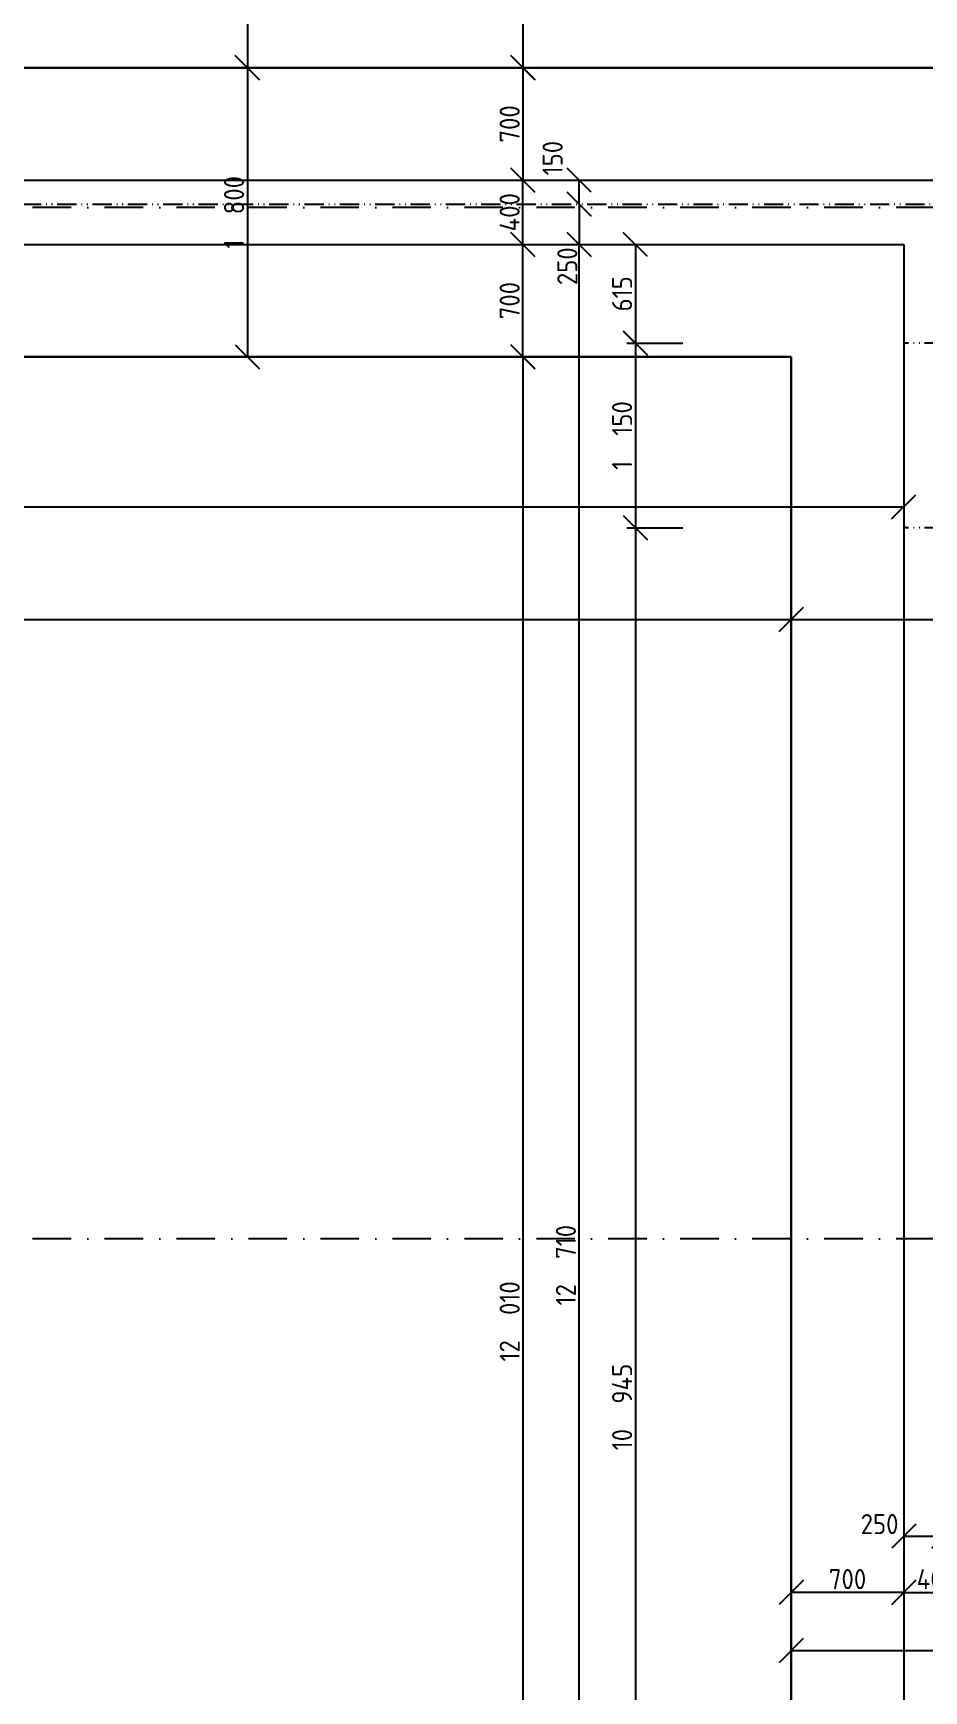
# Model space of a CAD drawing. Extents: x 4511820 to 5180432, y -1526536 to -944957.
# Drawn here: x 5137183 to 5142727, y -1462703 to -1452383 of the extents above; entities that cross this region are included whole.
import ezdxf

# ---------------------------------------------------------------- set-up
doc = ezdxf.new("R2010")
doc.units = 0
doc.header["$MEASUREMENT"] = 0
doc.linetypes.add('ACAD_ISO12W100', pattern=[22, 12, -3, 0.5, -3, 0.5, -3])
doc.linetypes.add('BODKOCIARKOVANA_3', pattern=[5.6, 3, -1.3, 0, -1.3])
doc.layers.get('0').update_dxf_attribs({"linetype": 'CONTINUOUS'})
doc.layers.get('Defpoints').update_dxf_attribs({"color": 61, "linetype": 'CONTINUOUS'})
for name, color, linetype in [('KÓTY', 4, 'CONTINUOUS'), ('MÚRY', 1, 'CONTINUOUS'), ('osi', 253, 'CONTINUOUS'), ('TENKÁ', 7, 'CONTINUOUS')]:
    doc.layers.add(name, color=color, linetype=linetype)
doc.styles.add('STYLE1', font='isocp.shx')
doc.dimstyles.new('STANDARD-50', dxfattribs={"dimtxt": 125, "dimasz": 150, "dimexe": 10, "dimexo": 200, "dimgap": 20, "dimtad": 1, "dimdsep": 46, "dimlunit": 6, "dimtxsty": 'STYLE1', "dimblk1": 'OBLIQUE', "dimblk2": 'OBLIQUE', "dimsah": 1, "dimcen": 2.5, "dimse1": 1, "dimse2": 1, "dimadec": 0, "dimazin": 0, "dimtfac": 1, "dimtmove": 1, "dimatfit": 3, "dimldrblk": 'OBLIQUE', "dimfxl": 1, "dimtolj": 1, "dimtzin": 0, "dimarcsym": 0})

# ---------------------------------------------------------------- blocks, each defined once
blk = doc.blocks.new('_OBLIQUE')
at = {"color": 0, "linetype": 'ByBlock'}
blk.add_line((-0.5, -0.5), (0.5, 0.5), dxfattribs=at)
blk = doc.blocks.new('*D37864')
at = {"layer": 'Defpoints', "color": 0}
for p in [(5122812, -1454128), (5141902, -1454128), (5141902, -1456033)]:
    blk.add_point(p, dxfattribs=at)
at = {"layer": 'KÓTY', "color": 0, "lineweight": -2}
blk.add_line((5122812, -1456033), (5141902, -1456033), dxfattribs=at)
at = {"layer": 'KÓTY', "color": 0, "linetype": 'ByBlock', "lineweight": -2, "xscale": 150, "yscale": 150, "zscale": 150, "rotation": 180}
blk.add_blockref('_OBLIQUE', (5122812, -1456033), dxfattribs=at)
at = {"layer": 'KÓTY', "color": 0, "linetype": 'ByBlock', "lineweight": -2, "xscale": 150, "yscale": 150, "zscale": 150}
blk.add_blockref('_OBLIQUE', (5141902, -1456033), dxfattribs=at)
at = {"layer": 'KÓTY', "color": 0, "insert": (5132357, -1455950), "char_height": 125, "attachment_point": 5, "style": 'STYLE1'}
blk.add_mtext('\\A1;19ﾠ090', dxfattribs=at)
blk = doc.blocks.new('*D38015')
at = {"layer": 'Defpoints', "color": 0}
for p in [(5137241, -1450033), (5137241, -1452598), (5138516, -1452598)]:
    blk.add_point(p, dxfattribs=at)
at = {"layer": 'KÓTY', "color": 0, "lineweight": -2}
blk.add_line((5138516, -1450033), (5138516, -1452598), dxfattribs=at)
at = {"layer": 'KÓTY', "color": 0, "linetype": 'ByBlock', "lineweight": -2, "xscale": 150, "yscale": 150, "zscale": 150}
for p, rotation in [((5138516, -1450033), 90), ((5138516, -1452598), 270)]:
    blk.add_blockref('_OBLIQUE', p, dxfattribs=dict(at, rotation=rotation))
at = {"layer": 'KÓTY', "color": 0, "insert": (5138433, -1451315), "char_height": 125, "attachment_point": 5, "rotation": 90, "style": 'STYLE1'}
blk.add_mtext('\\A1;2ﾠ565', dxfattribs=at)
blk = doc.blocks.new('*D38016')
at = {"layer": 'Defpoints', "color": 0}
for p in [(5137241, -1452598), (5137241, -1454398), (5138516, -1454398)]:
    blk.add_point(p, dxfattribs=at)
at = {"layer": 'KÓTY', "color": 0, "lineweight": -2}
blk.add_line((5138516, -1452598), (5138516, -1454398), dxfattribs=at)
at = {"layer": 'KÓTY', "color": 0, "linetype": 'ByBlock', "lineweight": -2, "xscale": 150, "yscale": 150, "zscale": 150}
for p, rotation in [((5138516, -1452598), 90), ((5138516, -1454398), 270)]:
    blk.add_blockref('_OBLIQUE', p, dxfattribs=dict(at, rotation=rotation))
at = {"layer": 'KÓTY', "color": 0, "insert": (5138433, -1453498), "char_height": 125, "attachment_point": 5, "rotation": 90, "style": 'STYLE1'}
blk.add_mtext('\\A1;1ﾠ800', dxfattribs=at)
blk = doc.blocks.new('*D38020')
at = {"layer": 'Defpoints', "color": 0}
for p in [(5140911.5, -1453448), (5140581.5, -1453698), (5140911.5, -1453698)]:
    blk.add_point(p, dxfattribs=at)
at = {"layer": 'KÓTY', "color": 0, "lineweight": -2}
blk.add_line((5140581.5, -1453448), (5140581.5, -1453698), dxfattribs=at)
at = {"layer": 'KÓTY', "color": 0, "linetype": 'ByBlock', "lineweight": -2, "xscale": 150, "yscale": 150, "zscale": 150}
for p, rotation in [((5140581.5, -1453448), 90), ((5140581.5, -1453698), 270)]:
    blk.add_blockref('_OBLIQUE', p, dxfattribs=dict(at, rotation=rotation))
at = {"layer": 'KÓTY', "color": 0, "insert": (5140508, -1453834), "char_height": 125, "attachment_point": 5, "rotation": 90, "style": 'STYLE1'}
blk.add_mtext('\\A1;250', dxfattribs=at)
blk = doc.blocks.new('*D38021')
at = {"layer": 'Defpoints', "color": 0}
for p in [(5140581.5, -1453298), (5140581.5, -1453298), (5140581.5, -1453448)]:
    blk.add_point(p, dxfattribs=at)
at = {"layer": 'KÓTY', "color": 0, "lineweight": -2}
blk.add_line((5140581.5, -1453448), (5140581.5, -1453298), dxfattribs=at)
at = {"layer": 'KÓTY', "color": 0, "linetype": 'ByBlock', "lineweight": -2, "xscale": 150, "yscale": 150, "zscale": 150}
for p, rotation in [((5140581.5, -1453298), 90), ((5140581.5, -1453448), 270)]:
    blk.add_blockref('_OBLIQUE', p, dxfattribs=dict(at, rotation=rotation))
at = {"layer": 'KÓTY', "color": 0, "insert": (5140416.5, -1453161), "char_height": 125, "attachment_point": 5, "rotation": 90, "style": 'STYLE1'}
blk.add_mtext('\\A1;150', dxfattribs=at)
blk = doc.blocks.new('*D38055')
at = {"layer": 'Defpoints', "color": 0}
for p in [(5141632, -1450083), (5140232, -1452598), (5141632, -1452598)]:
    blk.add_point(p, dxfattribs=at)
at = {"layer": 'KÓTY', "color": 0, "lineweight": -2}
blk.add_line((5140232, -1450083), (5140232, -1452598), dxfattribs=at)
at = {"layer": 'KÓTY', "color": 0, "linetype": 'ByBlock', "lineweight": -2, "xscale": 150, "yscale": 150, "zscale": 150}
for p, rotation in [((5140232, -1450083), 90), ((5140232, -1452598), 270)]:
    blk.add_blockref('_OBLIQUE', p, dxfattribs=dict(at, rotation=rotation))
at = {"layer": 'KÓTY', "color": 0, "insert": (5140149, -1451340), "char_height": 125, "attachment_point": 5, "rotation": 90, "style": 'STYLE1'}
blk.add_mtext('\\A1;2ﾠ515', dxfattribs=at)
blk = doc.blocks.new('*D38110')
at = {"layer": 'Defpoints', "color": 0}
for p in [(5141902, -1459888), (5143702, -1459888), (5141902, -1462453)]:
    blk.add_point(p, dxfattribs=at)
at = {"layer": 'KÓTY', "color": 0, "lineweight": -2}
blk.add_line((5143702, -1462453), (5141902, -1462453), dxfattribs=at)
at = {"layer": 'KÓTY', "color": 0, "linetype": 'ByBlock', "lineweight": -2, "xscale": 150, "yscale": 150, "zscale": 150, "rotation": 180}
blk.add_blockref('_OBLIQUE', (5141902, -1462453), dxfattribs=at)
at = {"layer": 'KÓTY', "color": 0, "linetype": 'ByBlock', "lineweight": -2, "xscale": 150, "yscale": 150, "zscale": 150}
blk.add_blockref('_OBLIQUE', (5143702, -1462453), dxfattribs=at)
at = {"layer": 'KÓTY', "color": 0, "insert": (5143088, -1462357), "char_height": 125, "attachment_point": 5, "style": 'STYLE1'}
blk.add_mtext('\\A1;1ﾠ800', dxfattribs=at)
blk = doc.blocks.new('*D38117')
at = {"layer": 'Defpoints', "color": 0}
for p in [(5143002.5, -1462090), (5142602.5, -1462440), (5143002.5, -1462440)]:
    blk.add_point(p, dxfattribs=at)
at = {"layer": 'KÓTY', "color": 0, "lineweight": -2}
blk.add_line((5142602.5, -1462090), (5143002.5, -1462090), dxfattribs=at)
at = {"layer": 'KÓTY', "color": 0, "linetype": 'ByBlock', "lineweight": -2, "xscale": 150, "yscale": 150, "zscale": 150, "rotation": 180}
blk.add_blockref('_OBLIQUE', (5142602.5, -1462090), dxfattribs=at)
at = {"layer": 'KÓTY', "color": 0, "linetype": 'ByBlock', "lineweight": -2, "xscale": 150, "yscale": 150, "zscale": 150}
blk.add_blockref('_OBLIQUE', (5143002.5, -1462090), dxfattribs=at)
at = {"layer": 'KÓTY', "color": 0, "insert": (5142802.5, -1462007.5), "char_height": 125, "attachment_point": 5, "style": 'STYLE1'}
blk.add_mtext('\\A1;400', dxfattribs=at)
blk = doc.blocks.new('*D38119')
at = {"layer": 'Defpoints', "color": 0}
for p in [(5141902.5, -1462090), (5141902.5, -1462090), (5142602.5, -1462090)]:
    blk.add_point(p, dxfattribs=at)
at = {"layer": 'KÓTY', "color": 0, "lineweight": -2}
blk.add_line((5142602.5, -1462090), (5141902.5, -1462090), dxfattribs=at)
at = {"layer": 'KÓTY', "color": 0, "linetype": 'ByBlock', "lineweight": -2, "xscale": 150, "yscale": 150, "zscale": 150, "rotation": 180}
blk.add_blockref('_OBLIQUE', (5141902.5, -1462090), dxfattribs=at)
at = {"layer": 'KÓTY', "color": 0, "linetype": 'ByBlock', "lineweight": -2, "xscale": 150, "yscale": 150, "zscale": 150}
blk.add_blockref('_OBLIQUE', (5142602.5, -1462090), dxfattribs=at)
at = {"layer": 'KÓTY', "color": 0, "insert": (5142252.5, -1462007.5), "char_height": 125, "attachment_point": 5, "style": 'STYLE1'}
blk.add_mtext('\\A1;700', dxfattribs=at)
blk = doc.blocks.new('*D38120')
at = {"layer": 'Defpoints', "color": 0}
for p in [(5142852.5, -1461740), (5142602.5, -1462090), (5142852.5, -1462090)]:
    blk.add_point(p, dxfattribs=at)
at = {"layer": 'KÓTY', "color": 0, "lineweight": -2}
blk.add_line((5142602.5, -1461740), (5142852.5, -1461740), dxfattribs=at)
at = {"layer": 'KÓTY', "color": 0, "linetype": 'ByBlock', "lineweight": -2, "xscale": 150, "yscale": 150, "zscale": 150, "rotation": 180}
blk.add_blockref('_OBLIQUE', (5142602.5, -1461740), dxfattribs=at)
at = {"layer": 'KÓTY', "color": 0, "linetype": 'ByBlock', "lineweight": -2, "xscale": 150, "yscale": 150, "zscale": 150}
blk.add_blockref('_OBLIQUE', (5142852.5, -1461740), dxfattribs=at)
at = {"layer": 'KÓTY', "color": 0, "insert": (5142452, -1461665), "char_height": 125, "attachment_point": 5, "style": 'STYLE1'}
blk.add_mtext('\\A1;250', dxfattribs=at)
blk = doc.blocks.new('*D38195')
at = {"layer": 'Defpoints', "color": 0}
for p in [(5140582, -1453698), (5142602, -1453698), (5142602, -1466408)]:
    blk.add_point(p, dxfattribs=at)
at = {"layer": 'KÓTY', "color": 0, "lineweight": -2}
blk.add_line((5140582, -1466408), (5140582, -1453698), dxfattribs=at)
at = {"layer": 'KÓTY', "color": 0, "linetype": 'ByBlock', "lineweight": -2, "xscale": 150, "yscale": 150, "zscale": 150}
for p, rotation in [((5140582, -1453698), 90), ((5140582, -1466408), 270)]:
    blk.add_blockref('_OBLIQUE', p, dxfattribs=dict(at, rotation=rotation))
at = {"layer": 'KÓTY', "color": 0, "insert": (5140499, -1460053), "char_height": 125, "attachment_point": 5, "rotation": 90, "style": 'STYLE1'}
blk.add_mtext('\\A1;12ﾠ710', dxfattribs=at)
blk = doc.blocks.new('*D38196')
at = {"layer": 'Defpoints', "color": 0}
for p in [(5141902, -1454398), (5140232, -1466408), (5142602, -1466408)]:
    blk.add_point(p, dxfattribs=at)
at = {"layer": 'KÓTY', "color": 0, "lineweight": -2}
blk.add_line((5140232, -1454398), (5140232, -1466408), dxfattribs=at)
at = {"layer": 'KÓTY', "color": 0, "linetype": 'ByBlock', "lineweight": -2, "xscale": 150, "yscale": 150, "zscale": 150}
for p, rotation in [((5140232, -1454398), 90), ((5140232, -1466408), 270)]:
    blk.add_blockref('_OBLIQUE', p, dxfattribs=dict(at, rotation=rotation))
at = {"layer": 'KÓTY', "color": 0, "insert": (5140149, -1460403), "char_height": 125, "attachment_point": 5, "rotation": 90, "style": 'STYLE1'}
blk.add_mtext('\\A1;12ﾠ010', dxfattribs=at)
blk = doc.blocks.new('*D38197')
at = {"layer": 'Defpoints', "color": 0}
for p in [(5140231.5, -1453698), (5140231.5, -1453698), (5140231.5, -1454398)]:
    blk.add_point(p, dxfattribs=at)
at = {"layer": 'KÓTY', "color": 0, "lineweight": -2}
blk.add_line((5140231.5, -1454398), (5140231.5, -1453698), dxfattribs=at)
at = {"layer": 'KÓTY', "color": 0, "linetype": 'ByBlock', "lineweight": -2, "xscale": 150, "yscale": 150, "zscale": 150}
for p, rotation in [((5140231.5, -1453698), 90), ((5140231.5, -1454398), 270)]:
    blk.add_blockref('_OBLIQUE', p, dxfattribs=dict(at, rotation=rotation))
at = {"layer": 'KÓTY', "color": 0, "insert": (5140149, -1454048), "char_height": 125, "attachment_point": 5, "rotation": 90, "style": 'STYLE1'}
blk.add_mtext('\\A1;700', dxfattribs=at)
blk = doc.blocks.new('*D38198')
at = {"layer": 'Defpoints', "color": 0}
for p in [(5140231.5, -1453298), (5140231.5, -1453298), (5140231.5, -1453698)]:
    blk.add_point(p, dxfattribs=at)
at = {"layer": 'KÓTY', "color": 0, "lineweight": -2}
blk.add_line((5140231.5, -1453698), (5140231.5, -1453298), dxfattribs=at)
at = {"layer": 'KÓTY', "color": 0, "linetype": 'ByBlock', "lineweight": -2, "xscale": 150, "yscale": 150, "zscale": 150}
for p, rotation in [((5140231.5, -1453298), 90), ((5140231.5, -1453698), 270)]:
    blk.add_blockref('_OBLIQUE', p, dxfattribs=dict(at, rotation=rotation))
at = {"layer": 'KÓTY', "color": 0, "insert": (5140149, -1453498), "char_height": 125, "attachment_point": 5, "rotation": 90, "style": 'STYLE1'}
blk.add_mtext('\\A1;400', dxfattribs=at)
blk = doc.blocks.new('*D38199')
at = {"layer": 'Defpoints', "color": 0}
for p in [(5140231.5, -1452598), (5140231.5, -1453298), (5140231.5, -1453298)]:
    blk.add_point(p, dxfattribs=at)
at = {"layer": 'KÓTY', "color": 0, "lineweight": -2}
blk.add_line((5140231.5, -1452598), (5140231.5, -1453298), dxfattribs=at)
at = {"layer": 'KÓTY', "color": 0, "linetype": 'ByBlock', "lineweight": -2, "xscale": 150, "yscale": 150, "zscale": 150}
for p, rotation in [((5140231.5, -1452598), 90), ((5140231.5, -1453298), 270)]:
    blk.add_blockref('_OBLIQUE', p, dxfattribs=dict(at, rotation=rotation))
at = {"layer": 'KÓTY', "color": 0, "insert": (5140149, -1452948), "char_height": 125, "attachment_point": 5, "rotation": 90, "style": 'STYLE1'}
blk.add_mtext('\\A1;700', dxfattribs=at)
blk = doc.blocks.new('*D38220')
at = {"layer": 'Defpoints', "color": 0}
for p in [(5141902, -1454398), (5143702, -1454398), (5143702, -1456033)]:
    blk.add_point(p, dxfattribs=at)
at = {"layer": 'KÓTY', "color": 0, "lineweight": -2}
blk.add_line((5141902, -1456033), (5143702, -1456033), dxfattribs=at)
at = {"layer": 'KÓTY', "color": 0, "linetype": 'ByBlock', "lineweight": -2, "xscale": 150, "yscale": 150, "zscale": 150, "rotation": 180}
blk.add_blockref('_OBLIQUE', (5141902, -1456033), dxfattribs=at)
at = {"layer": 'KÓTY', "color": 0, "linetype": 'ByBlock', "lineweight": -2, "xscale": 150, "yscale": 150, "zscale": 150}
blk.add_blockref('_OBLIQUE', (5143702, -1456033), dxfattribs=at)
at = {"layer": 'KÓTY', "color": 0, "insert": (5143100, -1455945), "char_height": 125, "attachment_point": 5, "style": 'STYLE1'}
blk.add_mtext('\\A1;1ﾠ800', dxfattribs=at)
blk = doc.blocks.new('*D38231')
at = {"layer": 'Defpoints', "color": 0}
for p in [(5122812, -1453698), (5142602, -1453698), (5142602, -1455332)]:
    blk.add_point(p, dxfattribs=at)
at = {"layer": 'KÓTY', "color": 0, "lineweight": -2}
blk.add_line((5122812, -1455332), (5142602, -1455332), dxfattribs=at)
at = {"layer": 'KÓTY', "color": 0, "linetype": 'ByBlock', "lineweight": -2, "xscale": 150, "yscale": 150, "zscale": 150, "rotation": 180}
blk.add_blockref('_OBLIQUE', (5122812, -1455332), dxfattribs=at)
at = {"layer": 'KÓTY', "color": 0, "linetype": 'ByBlock', "lineweight": -2, "xscale": 150, "yscale": 150, "zscale": 150}
blk.add_blockref('_OBLIQUE', (5142602, -1455332), dxfattribs=at)
at = {"layer": 'KÓTY', "color": 0, "insert": (5132707, -1455250), "char_height": 125, "attachment_point": 5, "style": 'STYLE1'}
blk.add_mtext('\\A1;19ﾠ790', dxfattribs=at)
blk = doc.blocks.new('*D38232')
at = {"layer": 'Defpoints', "color": 0}
for p in [(5142602.5, -1453698), (5140931.5, -1454313), (5142602.5, -1454313)]:
    blk.add_point(p, dxfattribs=at)
at = {"layer": 'KÓTY', "color": 0, "lineweight": -2}
blk.add_line((5140931.5, -1453698), (5140931.5, -1454313), dxfattribs=at)
at = {"layer": 'KÓTY', "color": 0, "linetype": 'ByBlock', "lineweight": -2, "xscale": 150, "yscale": 150, "zscale": 150}
for p, rotation in [((5140931.5, -1453698), 90), ((5140931.5, -1454313), 270)]:
    blk.add_blockref('_OBLIQUE', p, dxfattribs=dict(at, rotation=rotation))
at = {"layer": 'KÓTY', "color": 0, "insert": (5140849, -1454005.5), "char_height": 125, "attachment_point": 5, "rotation": 90, "style": 'STYLE1'}
blk.add_mtext('\\A1;615', dxfattribs=at)
blk = doc.blocks.new('*D38233')
at = {"layer": 'Defpoints', "color": 0}
for p in [(5142602, -1454313), (5140932, -1455463), (5142602, -1455463)]:
    blk.add_point(p, dxfattribs=at)
at = {"layer": 'KÓTY', "color": 0, "lineweight": -2}
blk.add_line((5140932, -1454313), (5140932, -1455463), dxfattribs=at)
at = {"layer": 'KÓTY', "color": 0, "linetype": 'ByBlock', "lineweight": -2, "xscale": 150, "yscale": 150, "zscale": 150}
for p, rotation in [((5140932, -1454313), 90), ((5140932, -1455463), 270)]:
    blk.add_blockref('_OBLIQUE', p, dxfattribs=dict(at, rotation=rotation))
at = {"layer": 'KÓTY', "color": 0, "insert": (5140849, -1454888), "char_height": 125, "attachment_point": 5, "rotation": 90, "style": 'STYLE1'}
blk.add_mtext('\\A1;1ﾠ150', dxfattribs=at)
blk = doc.blocks.new('*D38234')
at = {"layer": 'Defpoints', "color": 0}
for p in [(5142602, -1455463), (5140932, -1466408), (5142852, -1466408)]:
    blk.add_point(p, dxfattribs=at)
at = {"layer": 'KÓTY', "color": 0, "lineweight": -2}
blk.add_line((5140932, -1455463), (5140932, -1466408), dxfattribs=at)
at = {"layer": 'KÓTY', "color": 0, "linetype": 'ByBlock', "lineweight": -2, "xscale": 150, "yscale": 150, "zscale": 150}
for p, rotation in [((5140932, -1455463), 90), ((5140932, -1466408), 270)]:
    blk.add_blockref('_OBLIQUE', p, dxfattribs=dict(at, rotation=rotation))
at = {"layer": 'KÓTY', "color": 0, "insert": (5140849, -1460936), "char_height": 125, "attachment_point": 5, "rotation": 90, "style": 'STYLE1'}
blk.add_mtext('\\A1;10ﾠ945', dxfattribs=at)

msp = doc.modelspace()

# ---------------------------------------------------------------- linework, layer by layer
at = {"layer": 'KÓTY'}
for p, q in [((5140878.097, -1454313), (5141228.097, -1454313)), ((5140878.097, -1455463), (5141228.097, -1455463))]:
    msp.add_line(p, q, dxfattribs=at)
at = {"layer": 'MÚRY', "linetype": 'Continuous', "lineweight": 30}
for p, q in [((5110412.5, -1452598), (5148222.5, -1452598)), ((5110412.5, -1454398), (5141902.5, -1454398)), ((5141902.5, -1467812.5), (5141902.5, -1454398))]:
    msp.add_line(p, q, dxfattribs=at)
at = {"layer": 'osi', "linetype": 'BODKOCIARKOVANA_3', "ltscale": 80}
for p, q in [((5158927.164, -1453468), (5092648, -1453468)), ((5158927.164, -1459888), (5092648, -1459888))]:
    msp.add_line(p, q, dxfattribs=at)
at = {"layer": 'TENKÁ', "linetype": 'Continuous', "lineweight": 25}
for p, q in [((5122762.5, -1453298), (5147582.5, -1453298)), ((5122762.5, -1453698), (5142602.5, -1453698))]:
    msp.add_line(p, q, dxfattribs=at)
at = {"layer": 'TENKÁ', "color": 40, "linetype": 'ACAD_ISO12W100', "ltscale": 10}
for p, q in [((5122812.5, -1453448), (5145142.5, -1453448)), ((5142852.5, -1454313), (5142602.5, -1454313)), ((5142852.5, -1455463), (5142602.5, -1455463))]:
    msp.add_line(p, q, dxfattribs=at)
at = {"layer": 'TENKÁ'}
msp.add_line((5142602.5, -1453698), (5142602.5, -1466408), dxfattribs=at)

# ---------------------------------------------------------------- dimensions: what is measured, and where the dimension line sits
at = {"layer": 'KÓTY'}
for base, p1, p2, picture, middle in [((5138515.5, -1452598), (5137241.5, -1450033), (5137241.5, -1452598), '*D38015', (5138432.957, -1451315.5)), ((5140231.5, -1452598), (5141632.5, -1450083), (5141632.5, -1452598), '*D38055', (5140148.957, -1451340.5)), ((5138515.5, -1454398), (5137241.5, -1452598), (5137241.5, -1454398), '*D38016', (5138432.957, -1453498)), ((5140231.5, -1453298), (5140231.5, -1452598), (5140231.5, -1453298), '*D38199', (5140149, -1452948)), ((5140231.5, -1453298), (5140231.5, -1453698), (5140231.5, -1453298), '*D38198', (5140149, -1453498)), ((5140231.5, -1453698), (5140231.5, -1454398), (5140231.5, -1453698), '*D38197', (5140149, -1454048)), ((5140581.5, -1453698), (5142602.5, -1466408), (5142602.5, -1453698), '*D38195', (5140498.957, -1460053)), ((5140931.5, -1454313), (5142602.5, -1453698), (5142602.5, -1454313), '*D38232', (5140849, -1454005.5)), ((5140931.5, -1455463), (5142602.5, -1454313), (5142602.5, -1455463), '*D38233', (5140848.957, -1454888)), ((5140231.5, -1466408), (5141902.5, -1454398), (5142602.5, -1466408), '*D38196', (5140148.957, -1460403)), ((5140931.5, -1466408), (5142602.5, -1455463), (5142852.5, -1466408), '*D38234', (5140848.957, -1460935.5))]:
    dim = msp.add_linear_dim(base=base, p1=p1, p2=p2, angle=90, dimstyle='STANDARD-50', override={"dimtxsty": 'STYLE1', "dimldrblk": 'OBLIQUE'}, dxfattribs=at)
    dim.commit()
    dim.dimension.update_dxf_attribs({"geometry": picture, "text_midpoint": middle})
for base, p1, p2, picture, middle in [((5140581.5, -1453298), (5140581.5, -1453448), (5140581.5, -1453298), '*D38021', (5140499, -1453161)), ((5140581.5, -1453698), (5140911.5, -1453448), (5140911.5, -1453698), '*D38020', (5140590.5, -1453834))]:
    dim = msp.add_linear_dim(base=base, p1=p1, p2=p2, angle=90, dimstyle='STANDARD-50', override={"dimtxsty": 'STYLE1', "dimldrblk": 'OBLIQUE'}, dxfattribs=at)
    dim.commit()
    dim.dimension.update_dxf_attribs({"geometry": picture, "text_midpoint": middle, "dimtype": 160})
for base, p1, p2, picture, middle in [((5142602.5, -1455332.5), (5122812.5, -1453698), (5142602.5, -1453698), '*D38231', (5132707.5, -1455249.957)), ((5141902.5, -1456032.5), (5122812.5, -1454128.5), (5141902.5, -1454128.5), '*D37864', (5132357.5, -1455949.957)), ((5141902.5, -1462090), (5142602.5, -1462090), (5141902.5, -1462090), '*D38119', (5142252.5, -1462007.5)), ((5143002.5, -1462090), (5142602.5, -1462440), (5143002.5, -1462440), '*D38117', (5142802.5, -1462007.5))]:
    dim = msp.add_linear_dim(base=base, p1=p1, p2=p2, dimstyle='STANDARD-50', override={"dimtxsty": 'STYLE1', "dimldrblk": 'OBLIQUE'}, dxfattribs=at)
    dim.commit()
    dim.dimension.update_dxf_attribs({"geometry": picture, "text_midpoint": middle})
for base, p1, p2, picture, middle in [((5143702.5, -1456032.5), (5141902.5, -1454398), (5143702.5, -1454398), '*D38220', (5143099.5, -1456028)), ((5141902.5, -1462452.5), (5143702.5, -1459888), (5141902.5, -1459888), '*D38110', (5143087.5, -1462440)), ((5142852.5, -1461740), (5142602.5, -1462090), (5142852.5, -1462090), '*D38120', (5142452, -1461747.5))]:
    dim = msp.add_linear_dim(base=base, p1=p1, p2=p2, dimstyle='STANDARD-50', override={"dimtxsty": 'STYLE1', "dimldrblk": 'OBLIQUE'}, dxfattribs=at)
    dim.commit()
    dim.dimension.update_dxf_attribs({"geometry": picture, "text_midpoint": middle, "dimtype": 160})

doc.saveas('drawing.dxf')
